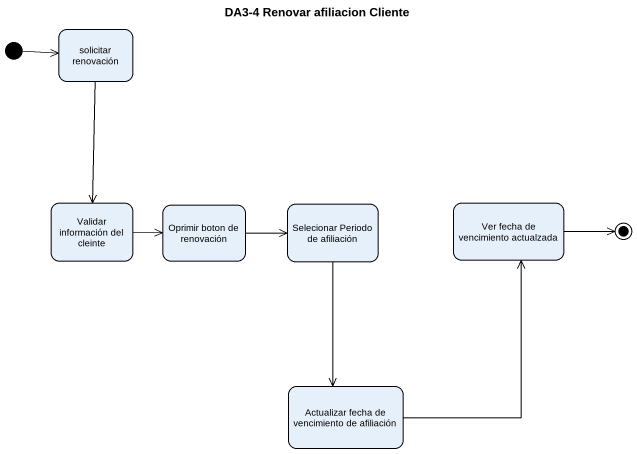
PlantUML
@startuml
title DA3-4 Renovar afiliacion Cliente
hide empty description
state "solicitar renovación" as solicitar_renovación
state "Validar información del cleinte" as Validar_información_del
state "Oprimir boton de renovación" as Oprimir_boton_de_renovación
state "Selecionar Periodo de afiliación" as Selecionar_Periodo_de
state "Ver fecha de vencimiento actualzada" as Ver_fecha_de_vencimiento
state "Actualizar fecha de vencimiento de afiliación" as Actualizar_fecha_de
[*] -right-> solicitar_renovación
solicitar_renovación --> Validar_información_del
Validar_información_del -right-> Oprimir_boton_de_renovación
Oprimir_boton_de_renovación -right-> Selecionar_Periodo_de
Selecionar_Periodo_de --> Actualizar_fecha_de
Actualizar_fecha_de -up-> Ver_fecha_de_vencimiento
Ver_fecha_de_vencimiento -right-> [*]
@enduml
